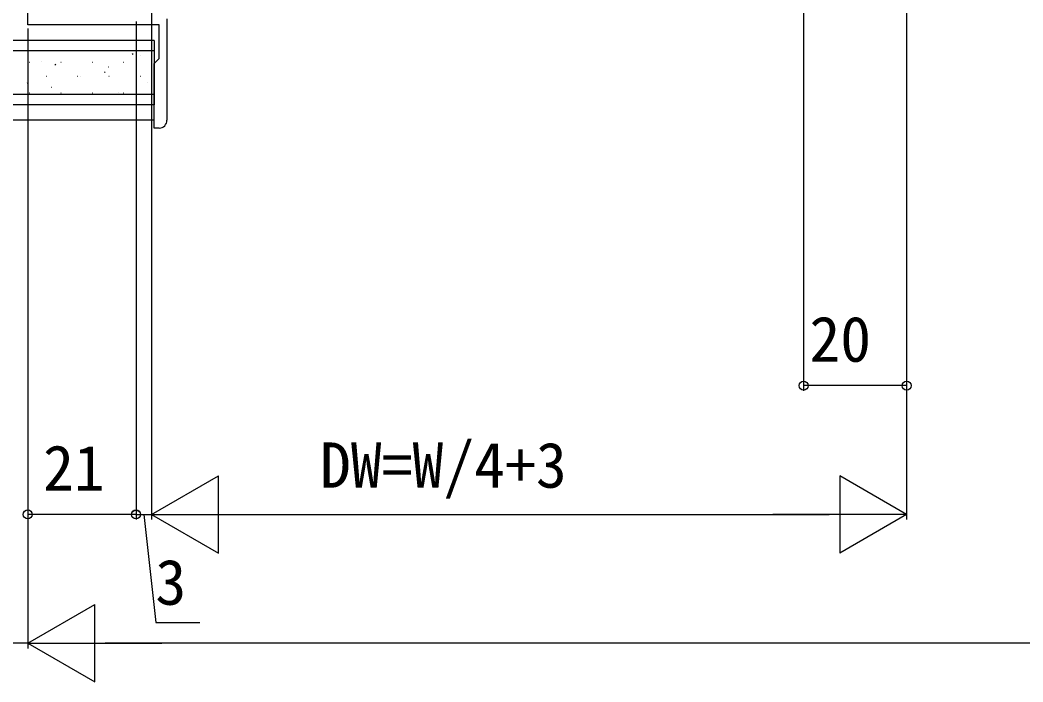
# Model space of a CAD drawing. Units: millimetres, scale not verified. Extents: x -700 to 700, y -1078 to 1074.
# Drawn here: x -74.5 to 120.1, y -160 to -31.6 of the extents above; entities that cross this region are included whole.
import ezdxf
from ezdxf.enums import TextEntityAlignment as Align

# ---------------------------------------------------------------- set-up
doc = ezdxf.new("R2010")
doc.units = ezdxf.units.MM
doc.header["$LTSCALE"] = 6
for name, color, linetype in [('0-3_YKK_11', 7, 'Continuous'), ('0-5_YKK_13', 4, 'Continuous'), ('0-7_YKK_D', 6, 'Continuous'), ('0-9_YSS_K', 3, 'Continuous')]:
    doc.layers.add(name, color=color, linetype=linetype)
doc.styles.add('ＭＳ ゴシック', font='')
doc.styles.get('ＭＳ ゴシック').set_extended_font_data('MS Gothic')

msp = doc.modelspace()

# ---------------------------------------------------------------- linework, layer by layer
at = {"layer": '0-3_YKK_11'}
for points in [[(-72.978, -32.525), (-72.978, 103.475)], [(-47.478, -52.525), (-48.478, -52.525), (-48.478, -40.025), (-47.478, -39.025), (-47.478, -32.525), (-72.978, -32.525)], [(-45.978, -31.325), (-45.978, -51.025)]]:
    msp.add_lwpolyline(points, dxfattribs=at)
msp.add_arc((-47.478, -51.025), 1.5, 270.00001, 359.99999, dxfattribs=at)
at = {"layer": '0-5_YKK_13'}
msp.add_line((-48.478, -51.025), (-118.257, -51.025), dxfattribs=at)
at = {"layer": '0-7_YKK_D'}
for p, q in [((77.522, 16.182), (77.522, -103.525)), ((-48.978, -21.518), (-48.978, -128.525)), ((-48.978, -22.818), (-48.978, -128.525)), ((97.522, -21.818), (97.522, -128.525)), ((97.522, -21.818), (97.522, -103.525)), ((-51.978, -31.825), (-51.978, -128.525)), ((-51.978, -31.825), (-51.978, -128.525)), ((-72.978, -33.225), (-72.978, -153.525)), ((-72.978, -33.725), (-72.978, -153.525)), ((-72.978, -33.725), (-72.978, -128.525)), ((97.522, -102.525), (77.522, -102.525)), ((-48.978, -127.525), (-35.988, -120.025)), ((-35.988, -135.025), (-35.988, -120.025)), ((97.522, -127.525), (84.531, -120.025)), ((84.531, -120.025), (84.531, -135.025)), ((-51.978, -127.525), (-72.978, -127.525)), ((-51.978, -127.525), (-48.978, -127.525)), ((-48.978, -127.525), (-35.988, -135.025)), ((-48.978, -127.525), (-22.997, -127.525)), ((-33.978, -127.525), (82.522, -127.525)), ((97.522, -127.525), (71.541, -127.525)), ((97.522, -127.525), (84.531, -135.025)), ((-72.978, -152.525), (-59.988, -145.025)), ((-59.988, -160.025), (-59.988, -145.025)), ((-72.978, -152.525), (-75.978, -152.525)), ((-72.978, -152.525), (-69.478, -152.525)), ((-72.978, -152.525), (-59.988, -160.025)), ((-72.978, -152.525), (-46.997, -152.525)), ((486.022, -152.525), (-57.978, -152.525))]:
    msp.add_line(p, q, dxfattribs=at)
msp.add_lwpolyline([(-50.478, -127.525), (-48.131, -148.494), (-39.577, -148.494)], dxfattribs=at)
for centre, radius in [((77.522, -102.525), 0.875), ((97.522, -102.525), 0.875), ((-72.978, -127.525), 0.875), ((-51.978, -127.525), 0.875), ((-51.978, -127.525), 0.85)]:
    msp.add_circle(centre, radius, dxfattribs=at)
at = {"layer": '0-9_YSS_K'}
for p, q in [((-48.478, -35.525), (-118.257, -35.525)), ((-48.478, -35.525), (-48.478, -48.025)), ((-48.478, -37.525), (-118.257, -37.525)), ((-52.728, -38.169), (-52.562, -38.058)), ((-51.113, -38.448), (-51.094, -38.442)), ((-72.671, -39.721), (-72.571, -39.721)), ((-70.371, -39.586), (-70.353, -39.58)), ((-67.712, -40.251), (-67.546, -40.14)), ((-66.591, -39.721), (-66.491, -39.721)), ((-60.511, -39.721), (-60.411, -39.721)), ((-57.353, -40.658), (-57.334, -40.651)), ((-54.431, -39.721), (-54.331, -39.721)), ((-69.441, -42.471), (-69.341, -42.471)), ((-63.361, -42.471), (-63.261, -42.471)), ((-62.839, -42.601), (-62.82, -42.594)), ((-58.107, -41.729), (-57.94, -41.618)), ((-57.281, -42.471), (-57.181, -42.471)), ((-51.201, -42.471), (-51.101, -42.471)), ((-73.091, -43.811), (-72.924, -43.7)), ((-68.419, -44.577), (-68.401, -44.57)), ((-49.821, -43.673), (-49.802, -43.666)), ((-48.478, -46.025), (-118.257, -46.025)), ((-72.671, -45.701), (-72.571, -45.701)), ((-66.591, -45.701), (-66.491, -45.701)), ((-60.511, -45.701), (-60.411, -45.701)), ((-55.401, -45.649), (-55.382, -45.642)), ((-54.431, -45.701), (-54.331, -45.701)), ((-48.478, -48.025), (-118.257, -48.025))]:
    msp.add_line(p, q, dxfattribs=at)

# ---------------------------------------------------------------- texts
at = {"layer": '0-7_YKK_D', "style": 'ＭＳ ゴシック'}
for s, p in [('20', (78.658, -100.525)), ('DW=W/4+3', (-16.296, -124.98)), ('21', (-70.012, -125.525)), ('3', (-48.218, -147.694))]:
    msp.add_text(s, height=8.798, dxfattribs=at).set_placement(p, align=Align.BOTTOM_LEFT)

doc.saveas('drawing.dxf')
